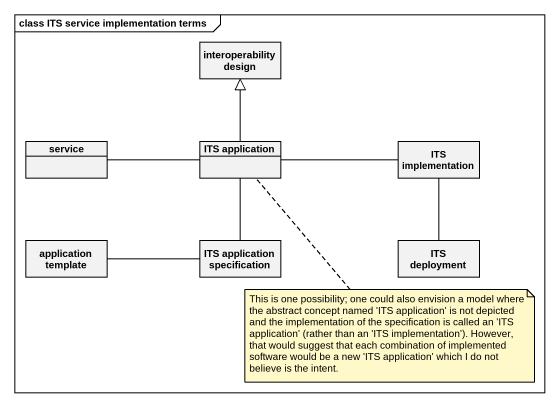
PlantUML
@startuml
mainframe class ITS service implementation terms
hide circle
hide empty members
class "interoperability design" as interoperability_design
class service
class "ITS application" as ITS_application
class "ITS implementation" as ITS_implementation
class "application template" as application_template
class "ITS application specification" as ITS_application_2
class "ITS deployment" as ITS_deployment
service -right- ITS_application
ITS_application -up-|> interoperability_design
ITS_application -right- ITS_implementation
ITS_implementation -- ITS_deployment
ITS_application_2 -up- ITS_application
ITS_application_2 -left- application_template
note bottom of ITS_application : This is one possibility; one could also envision a model where the abstract concept named 'ITS application' is not depicted and the implementation of the specification is called an 'ITS application' (rather than an 'ITS implementation'). However, that would suggest that each combination of implemented software would be a new 'ITS application' which I do not believe is the intent.
@enduml
